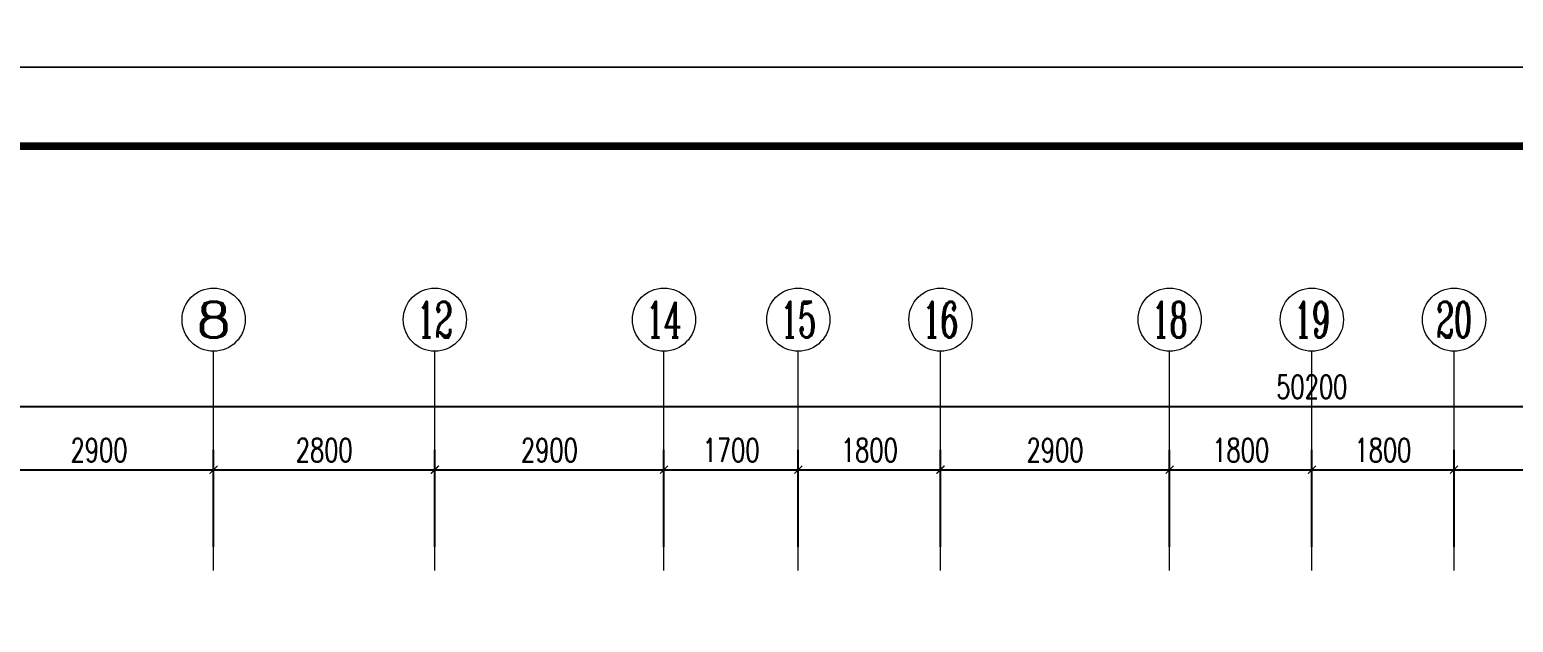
# Model space of a CAD drawing. Extents: x 3753737 to 4713801, y -857380 to 24339.
# Drawn here: x 4217885 to 4236663, y -755681 to -748179 of the extents above; entities that cross this region are included whole.
import ezdxf
from ezdxf.enums import TextEntityAlignment as Align

# ---------------------------------------------------------------- set-up
doc = ezdxf.new("R2010")
doc.units = 0
doc.header["$LTSCALE"] = 1000
doc.header["$MEASUREMENT"] = 0
doc.layers.get('0').update_dxf_attribs({"linetype": 'CONTINUOUS'})
doc.layers.get('Defpoints').update_dxf_attribs({"linetype": 'CONTINUOUS'})
doc.layers.add('!!电气', color=1, linetype='CONTINUOUS')
for name, color, linetype, lineweight in [('AXIS', 114, 'CONTINUOUS', 20), ('AXIS_TEXT', 7, 'CONTINUOUS', 20), ('图框', 147, 'CONTINUOUS', 20)]:
    doc.layers.add(name, color=color, linetype=linetype, lineweight=lineweight)
doc.styles.add('_TCH_AXIS', font='COMPLEX', dxfattribs={"bigfont": 'GBCBIG'})
doc.styles.add('_TCH_DIM_T3', font='SIMPLEX.shx', dxfattribs={"width": 0.705882, "bigfont": 'GBCBIG.shx'})
doc.styles.add('COMPLEX', font='COMPLEX')
doc.dimstyles.new('_TCH_ARCH&&100', dxfattribs={"dimtxt": 297.5, "dimasz": 100, "dimexe": 250, "dimexo": 300, "dimgap": 100, "dimtad": 1, "dimdec": 0, "dimzin": 0, "dimdsep": 46, "dimtxsty": '_TCH_DIM_T3', "dimblk": 'ARCHTICK', "dimcen": 0.09, "dimclrt": 7, "dimazin": 2, "dimtfac": 1, "dimtdec": 0, "dimtix": 1, "dimtmove": 2, "dimatfit": 3, "dimfxl": 1, "dimtolj": 1, "dimtzin": 0, "dimarcsym": 0})

# ---------------------------------------------------------------- blocks, each defined once
blk = doc.blocks.new('_ArchTick')
at = {"color": 0, "linetype": 'ByBlock', "const_width": 0.15}
blk.add_lwpolyline([(-0.5, -0.5), (0.5, 0.5)], dxfattribs=at)
blk = doc.blocks.new('*D567')
at = {"layer": 'AXIS', "color": 0, "lineweight": -2, "transparency": 16777216}
for p, q in [((11702, -5070), (11702, -3045)), ((61902, -5070), (61902, -3045)), ((11702, -3295), (61902, -3295))]:
    blk.add_line(p, q, dxfattribs=at)
at = {"layer": 'Defpoints', "color": 0, "transparency": 16777216}
for p in [(61902, -3295), (11702, -5370), (61902, -5370)]:
    blk.add_point(p, dxfattribs=at)
at = {"layer": 'AXIS', "color": 0, "lineweight": -2, "transparency": 16777216, "xscale": 100, "yscale": 100, "zscale": 100, "rotation": 180}
blk.add_blockref('_ArchTick', (11702, -3295), dxfattribs=at)
at = {"layer": 'AXIS', "color": 0, "lineweight": -2, "transparency": 16777216, "xscale": 100, "yscale": 100, "zscale": 100}
blk.add_blockref('_ArchTick', (61902, -3295), dxfattribs=at)
at = {"layer": 'AXIS', "color": 7, "transparency": 16777216, "insert": (36802, -3047), "char_height": 297.5, "attachment_point": 5, "style": '_TCH_DIM_T3'}
blk.add_mtext('\\A1;50200', dxfattribs=at)
blk = doc.blocks.new('*D573')
at = {"layer": 'AXIS', "color": 0, "lineweight": -2, "transparency": 16777216}
for p, q in [((20002, -5070), (20002, -3845)), ((22902, -5070), (22902, -3845)), ((20002, -4095), (22902, -4095))]:
    blk.add_line(p, q, dxfattribs=at)
at = {"layer": 'Defpoints', "color": 0, "transparency": 16777216}
for p in [(22902, -4095), (20002, -5370), (22902, -5370)]:
    blk.add_point(p, dxfattribs=at)
at = {"layer": 'AXIS', "color": 0, "lineweight": -2, "transparency": 16777216, "xscale": 100, "yscale": 100, "zscale": 100, "rotation": 180}
blk.add_blockref('_ArchTick', (20002, -4095), dxfattribs=at)
at = {"layer": 'AXIS', "color": 0, "lineweight": -2, "transparency": 16777216, "xscale": 100, "yscale": 100, "zscale": 100}
blk.add_blockref('_ArchTick', (22902, -4095), dxfattribs=at)
at = {"layer": 'AXIS', "color": 7, "transparency": 16777216, "insert": (21452, -3847), "char_height": 297.5, "attachment_point": 5, "style": '_TCH_DIM_T3'}
blk.add_mtext('\\A1;2900', dxfattribs=at)
blk = doc.blocks.new('*D574')
at = {"layer": 'AXIS', "color": 0, "lineweight": -2, "transparency": 16777216}
for p, q in [((22902, -5070), (22902, -3845)), ((25702, -5070), (25702, -3845)), ((22902, -4095), (25702, -4095))]:
    blk.add_line(p, q, dxfattribs=at)
at = {"layer": 'Defpoints', "color": 0, "transparency": 16777216}
for p in [(25702, -4095), (22902, -5370), (25702, -5370)]:
    blk.add_point(p, dxfattribs=at)
at = {"layer": 'AXIS', "color": 0, "lineweight": -2, "transparency": 16777216, "xscale": 100, "yscale": 100, "zscale": 100, "rotation": 180}
blk.add_blockref('_ArchTick', (22902, -4095), dxfattribs=at)
at = {"layer": 'AXIS', "color": 0, "lineweight": -2, "transparency": 16777216, "xscale": 100, "yscale": 100, "zscale": 100}
blk.add_blockref('_ArchTick', (25702, -4095), dxfattribs=at)
at = {"layer": 'AXIS', "color": 7, "transparency": 16777216, "insert": (24302, -3847), "char_height": 297.5, "attachment_point": 5, "style": '_TCH_DIM_T3'}
blk.add_mtext('\\A1;2800', dxfattribs=at)
blk = doc.blocks.new('*D575')
at = {"layer": 'AXIS', "color": 0, "lineweight": -2, "transparency": 16777216}
for p, q in [((25702, -5070), (25702, -3845)), ((28602, -5070), (28602, -3845)), ((25702, -4095), (28602, -4095))]:
    blk.add_line(p, q, dxfattribs=at)
at = {"layer": 'Defpoints', "color": 0, "transparency": 16777216}
for p in [(28602, -4095), (25702, -5370), (28602, -5370)]:
    blk.add_point(p, dxfattribs=at)
at = {"layer": 'AXIS', "color": 0, "lineweight": -2, "transparency": 16777216, "xscale": 100, "yscale": 100, "zscale": 100, "rotation": 180}
blk.add_blockref('_ArchTick', (25702, -4095), dxfattribs=at)
at = {"layer": 'AXIS', "color": 0, "lineweight": -2, "transparency": 16777216, "xscale": 100, "yscale": 100, "zscale": 100}
blk.add_blockref('_ArchTick', (28602, -4095), dxfattribs=at)
at = {"layer": 'AXIS', "color": 7, "transparency": 16777216, "insert": (27152, -3847), "char_height": 297.5, "attachment_point": 5, "style": '_TCH_DIM_T3'}
blk.add_mtext('\\A1;2900', dxfattribs=at)
blk = doc.blocks.new('*D576')
at = {"layer": 'AXIS', "color": 0, "lineweight": -2, "transparency": 16777216}
for p, q in [((28602, -5070), (28602, -3845)), ((30302, -5070), (30302, -3845)), ((28602, -4095), (30302, -4095))]:
    blk.add_line(p, q, dxfattribs=at)
at = {"layer": 'Defpoints', "color": 0, "transparency": 16777216}
for p in [(30302, -4095), (28602, -5370), (30302, -5370)]:
    blk.add_point(p, dxfattribs=at)
at = {"layer": 'AXIS', "color": 0, "lineweight": -2, "transparency": 16777216, "xscale": 100, "yscale": 100, "zscale": 100, "rotation": 180}
blk.add_blockref('_ArchTick', (28602, -4095), dxfattribs=at)
at = {"layer": 'AXIS', "color": 0, "lineweight": -2, "transparency": 16777216, "xscale": 100, "yscale": 100, "zscale": 100}
blk.add_blockref('_ArchTick', (30302, -4095), dxfattribs=at)
at = {"layer": 'AXIS', "color": 7, "transparency": 16777216, "insert": (29452, -3847), "char_height": 297.5, "attachment_point": 5, "style": '_TCH_DIM_T3'}
blk.add_mtext('\\A1;1700', dxfattribs=at)
blk = doc.blocks.new('*D577')
at = {"layer": 'AXIS', "color": 0, "lineweight": -2, "transparency": 16777216}
for p, q in [((30302, -5070), (30302, -3845)), ((32102, -5070), (32102, -3845)), ((30302, -4095), (32102, -4095))]:
    blk.add_line(p, q, dxfattribs=at)
at = {"layer": 'Defpoints', "color": 0, "transparency": 16777216}
for p in [(32102, -4095), (30302, -5370), (32102, -5370)]:
    blk.add_point(p, dxfattribs=at)
at = {"layer": 'AXIS', "color": 0, "lineweight": -2, "transparency": 16777216, "xscale": 100, "yscale": 100, "zscale": 100, "rotation": 180}
blk.add_blockref('_ArchTick', (30302, -4095), dxfattribs=at)
at = {"layer": 'AXIS', "color": 0, "lineweight": -2, "transparency": 16777216, "xscale": 100, "yscale": 100, "zscale": 100}
blk.add_blockref('_ArchTick', (32102, -4095), dxfattribs=at)
at = {"layer": 'AXIS', "color": 7, "transparency": 16777216, "insert": (31202, -3847), "char_height": 297.5, "attachment_point": 5, "style": '_TCH_DIM_T3'}
blk.add_mtext('\\A1;1800', dxfattribs=at)
blk = doc.blocks.new('*D578')
at = {"layer": 'AXIS', "color": 0, "lineweight": -2, "transparency": 16777216}
for p, q in [((32102, -5070), (32102, -3845)), ((35002, -5070), (35002, -3845)), ((32102, -4095), (35002, -4095))]:
    blk.add_line(p, q, dxfattribs=at)
at = {"layer": 'Defpoints', "color": 0, "transparency": 16777216}
for p in [(35002, -4095), (32102, -5370), (35002, -5370)]:
    blk.add_point(p, dxfattribs=at)
at = {"layer": 'AXIS', "color": 0, "lineweight": -2, "transparency": 16777216, "xscale": 100, "yscale": 100, "zscale": 100, "rotation": 180}
blk.add_blockref('_ArchTick', (32102, -4095), dxfattribs=at)
at = {"layer": 'AXIS', "color": 0, "lineweight": -2, "transparency": 16777216, "xscale": 100, "yscale": 100, "zscale": 100}
blk.add_blockref('_ArchTick', (35002, -4095), dxfattribs=at)
at = {"layer": 'AXIS', "color": 7, "transparency": 16777216, "insert": (33552, -3847), "char_height": 297.5, "attachment_point": 5, "style": '_TCH_DIM_T3'}
blk.add_mtext('\\A1;2900', dxfattribs=at)
blk = doc.blocks.new('*D579')
at = {"layer": 'AXIS', "color": 0, "lineweight": -2, "transparency": 16777216}
for p, q in [((35002, -5070), (35002, -3845)), ((36802, -5070), (36802, -3845)), ((35002, -4095), (36802, -4095))]:
    blk.add_line(p, q, dxfattribs=at)
at = {"layer": 'Defpoints', "color": 0, "transparency": 16777216}
for p in [(36802, -4095), (35002, -5370), (36802, -5370)]:
    blk.add_point(p, dxfattribs=at)
at = {"layer": 'AXIS', "color": 0, "lineweight": -2, "transparency": 16777216, "xscale": 100, "yscale": 100, "zscale": 100, "rotation": 180}
blk.add_blockref('_ArchTick', (35002, -4095), dxfattribs=at)
at = {"layer": 'AXIS', "color": 0, "lineweight": -2, "transparency": 16777216, "xscale": 100, "yscale": 100, "zscale": 100}
blk.add_blockref('_ArchTick', (36802, -4095), dxfattribs=at)
at = {"layer": 'AXIS', "color": 7, "transparency": 16777216, "insert": (35902, -3847), "char_height": 297.5, "attachment_point": 5, "style": '_TCH_DIM_T3'}
blk.add_mtext('\\A1;1800', dxfattribs=at)
blk = doc.blocks.new('_AXISO')
blk.add_circle((0, 0), 0.5)
at = {"layer": 'AXIS_TEXT', "style": 'COMPLEX', "width": 1.041667}
blk.add_attdef('A', text='', height=0.56, dxfattribs=at).set_placement((-0.25, -0.28), (0.25, -0.28), align=Align.FIT)
blk = doc.blocks.new('*D590')
at = {"layer": 'AXIS', "color": 0, "lineweight": -2, "transparency": 16777216}
for p, q in [((38602, -5070), (38602, -3845)), ((41502, -5070), (41502, -3845)), ((38602, -4095), (41502, -4095))]:
    blk.add_line(p, q, dxfattribs=at)
at = {"layer": 'Defpoints', "color": 0, "transparency": 16777216}
for p in [(41502, -4095), (38602, -5370), (41502, -5370)]:
    blk.add_point(p, dxfattribs=at)
at = {"layer": 'AXIS', "color": 0, "lineweight": -2, "transparency": 16777216, "xscale": 100, "yscale": 100, "zscale": 100, "rotation": 180}
blk.add_blockref('_ArchTick', (38602, -4095), dxfattribs=at)
at = {"layer": 'AXIS', "color": 0, "lineweight": -2, "transparency": 16777216, "xscale": 100, "yscale": 100, "zscale": 100}
blk.add_blockref('_ArchTick', (41502, -4095), dxfattribs=at)
at = {"layer": 'AXIS', "color": 7, "transparency": 16777216, "insert": (40052, -3847), "char_height": 297.5, "attachment_point": 5, "style": '_TCH_DIM_T3'}
blk.add_mtext('\\A1;2900', dxfattribs=at)
blk = doc.blocks.new('*D591')
at = {"layer": 'AXIS', "color": 0, "lineweight": -2, "transparency": 16777216}
for p, q in [((36802, -5070), (36802, -3845)), ((38602, -5070), (38602, -3845)), ((36802, -4095), (38602, -4095))]:
    blk.add_line(p, q, dxfattribs=at)
at = {"layer": 'Defpoints', "color": 0, "transparency": 16777216}
for p in [(38602, -4095), (36802, -5370), (38602, -5370)]:
    blk.add_point(p, dxfattribs=at)
at = {"layer": 'AXIS', "color": 0, "lineweight": -2, "transparency": 16777216, "xscale": 100, "yscale": 100, "zscale": 100, "rotation": 180}
blk.add_blockref('_ArchTick', (36802, -4095), dxfattribs=at)
at = {"layer": 'AXIS', "color": 0, "lineweight": -2, "transparency": 16777216, "xscale": 100, "yscale": 100, "zscale": 100}
blk.add_blockref('_ArchTick', (38602, -4095), dxfattribs=at)
at = {"layer": 'AXIS', "color": 7, "transparency": 16777216, "insert": (37702, -3847), "char_height": 297.5, "attachment_point": 5, "style": '_TCH_DIM_T3'}
blk.add_mtext('\\A1;1800', dxfattribs=at)
blk = doc.blocks.new('A$C100F5A36')
at = {"layer": 'AXIS'}
for p, q in [((22902.5, -5370.4), (22902.5, -2595.4)), ((25702.5, -5370.4), (25702.5, -2595.4)), ((28602.5, -5370.4), (28602.5, -2595.4)), ((30302.5, -5370.4), (30302.5, -2595.4)), ((32102.5, -5370.4), (32102.5, -2595.4)), ((35002.5, -5370.4), (35002.5, -2595.4)), ((36802.5, -5370.4), (36802.5, -2595.4)), ((38602.5, -5370.4), (38602.5, -2595.4))]:
    blk.add_line(p, q, dxfattribs=at)
ref = blk.add_blockref('_AXISO', (22902.5, -2195.4), dxfattribs=dict(at, xscale=800, yscale=800, zscale=800))
ref.add_attrib('A', '8', dxfattribs={"layer": 'AXIS_TEXT', "height": 452.5, "style": '_TCH_AXIS', "width": 1.5}).set_placement((22676.2, -2421.7), (23128.7, -2421.7), align=Align.FIT)
ref = blk.add_blockref('_AXISO', (25702.5, -2195.4), dxfattribs=dict(at, xscale=800, yscale=800, zscale=800))
ref.add_attrib('A', '12', dxfattribs={"layer": 'AXIS_TEXT', "height": 452.55, "style": '_TCH_AXIS', "width": 0.724138}).set_placement((25476.2, -2421.7), (25928.7, -2421.7), align=Align.FIT)
ref = blk.add_blockref('_AXISO', (28602.5, -2195.4), dxfattribs=dict(at, xscale=800, yscale=800, zscale=800))
ref.add_attrib('A', '14', dxfattribs={"layer": 'AXIS_TEXT', "height": 452.55, "style": '_TCH_AXIS', "width": 0.677419}).set_placement((28376.2, -2421.7), (28828.7, -2421.7), align=Align.FIT)
ref = blk.add_blockref('_AXISO', (30302.5, -2195.4), dxfattribs=dict(at, xscale=800, yscale=800, zscale=800))
ref.add_attrib('A', '15', dxfattribs={"layer": 'AXIS_TEXT', "height": 452.55, "style": '_TCH_AXIS', "width": 0.724138}).set_placement((30076.2, -2421.7), (30528.7, -2421.7), align=Align.FIT)
ref = blk.add_blockref('_AXISO', (32102.5, -2195.4), dxfattribs=dict(at, xscale=800, yscale=800, zscale=800))
ref.add_attrib('A', '16', dxfattribs={"layer": 'AXIS_TEXT', "height": 452.55, "style": '_TCH_AXIS', "width": 0.724138}).set_placement((31876.2, -2421.7), (32328.7, -2421.7), align=Align.FIT)
ref = blk.add_blockref('_AXISO', (35002.5, -2195.4), dxfattribs=dict(at, xscale=800, yscale=800, zscale=800))
ref.add_attrib('A', '18', dxfattribs={"layer": 'AXIS_TEXT', "height": 452.55, "style": '_TCH_AXIS', "width": 0.724138}).set_placement((34776.2, -2421.7), (35228.7, -2421.7), align=Align.FIT)
ref = blk.add_blockref('_AXISO', (36802.5, -2195.4), dxfattribs=dict(at, xscale=800, yscale=800, zscale=800))
ref.add_attrib('A', '19', dxfattribs={"layer": 'AXIS_TEXT', "height": 452.55, "style": '_TCH_AXIS', "width": 0.724138}).set_placement((36576.2, -2421.7), (37028.7, -2421.7), align=Align.FIT)
ref = blk.add_blockref('_AXISO', (38602.5, -2195.4), dxfattribs=dict(at, xscale=800, yscale=800, zscale=800))
ref.add_attrib('A', '20', dxfattribs={"layer": 'AXIS_TEXT', "height": 452.55, "style": '_TCH_AXIS', "width": 0.617647}).set_placement((38376.2, -2421.7), (38828.7, -2421.7), align=Align.FIT)
for p1, p2, distance, text, picture, middle in [((11702.5, -5370.4), (61902.5, -5370.4), 2075, '50200', '*D567', (36802.5, -3046.7)), ((20002.5, -5370.4), (22902.5, -5370.4), 1275, '2900', '*D573', (21452.5, -3846.7)), ((22902.5, -5370.4), (25702.5, -5370.4), 1275, '2800', '*D574', (24302.5, -3846.7)), ((25702.5, -5370.4), (28602.5, -5370.4), 1275, '2900', '*D575', (27152.5, -3846.7)), ((28602.5, -5370.4), (30302.5, -5370.4), 1275, '1700', '*D576', (29452.5, -3846.7)), ((30302.5, -5370.4), (32102.5, -5370.4), 1275, '1800', '*D577', (31202.5, -3846.7)), ((32102.5, -5370.4), (35002.5, -5370.4), 1275, '2900', '*D578', (33552.5, -3846.7)), ((35002.5, -5370.4), (36802.5, -5370.4), 1275, '1800', '*D579', (35902.5, -3846.7)), ((36802.5, -5370.4), (38602.5, -5370.4), 1275, '1800', '*D591', (37702.5, -3846.7)), ((38602.5, -5370.4), (41502.5, -5370.4), 1275, '2900', '*D590', (40052.5, -3846.7))]:
    dim = blk.add_aligned_dim(p1=p1, p2=p2, distance=distance, text=text, dimstyle='_TCH_ARCH&&100', dxfattribs=at)
    dim.commit()
    dim.dimension.update_dxf_attribs({"geometry": picture, "text_midpoint": middle})

msp = doc.modelspace()

# ---------------------------------------------------------------- linework, layer by layer
at = {"layer": '图框'}
msp.add_lwpolyline([(4194811, -689253.6), (4278911, -689253.6), (4278911, -748653.6), (4194811, -748653.6)], close=True, dxfattribs=at)

# ---------------------------------------------------------------- block references
at = {"layer": '!!电气'}
msp.add_blockref('A$C100F5A36', (4197311, -749653.6), dxfattribs=at)

# ---------------------------------------------------------------- next in the draw order: linework, layer by layer
at = {"layer": '图框'}
msp.add_lwpolyline([(4194811, -748653.6), (4278911, -748653.6), (4278911, -808053.6), (4194811, -808053.6)], close=True, dxfattribs=at)
at = {"layer": '图框', "const_width": 100}
msp.add_lwpolyline([(4277911, -807053.6), (4277911, -749653.6), (4197311, -749653.6), (4197311, -807053.6)], close=True, dxfattribs=at)

doc.saveas('drawing.dxf')
